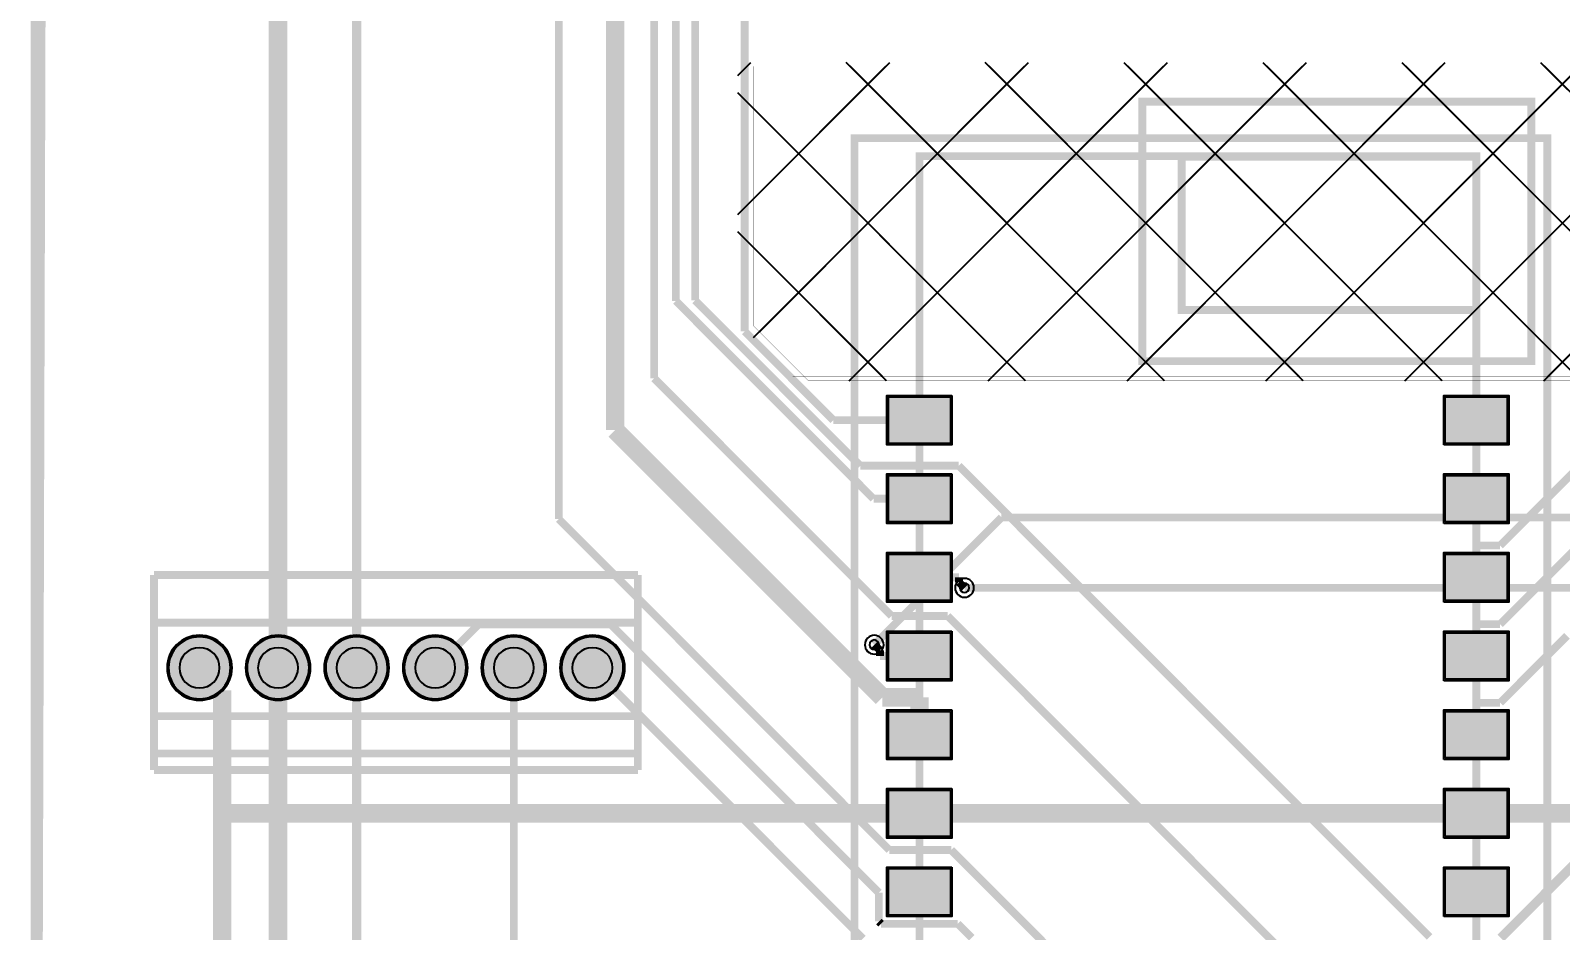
# Model space of a CAD drawing. Header units: millimetres. Extents: x 0 to 83, y -102 to 0.
# Drawn here: x -0.13 to 49.33, y -72.24 to -43.17 of the extents above; entities that cross this region are included whole.
import ezdxf

# ---------------------------------------------------------------- set-up
doc = ezdxf.new("R2010")
doc.units = ezdxf.units.MM
doc.header["$MEASUREMENT"] = 0
for name, color, linetype, true_color in [('Board-Outline-Layer', 7, 'Continuous', 0xff00ff), ('Bottom-Layer', 7, 'Continuous', 0x0000ff), ('Bottom-Paste-Mask-Layer', 7, 'Continuous', 0x800000), ('Bottom-Solder-Mask-Layer', 7, 'Continuous', 0xaa00ff), ('Document-Layer', 7, 'Continuous', 0x6464ff), ('Hole-Layer', 7, 'Continuous', 0x222222), ('Multi-Layer', 7, 'Continuous', 0xc0c0c0), ('Top-Layer', 7, 'Continuous', 0xff0000), ('Top-Paste-Mask-Layer', 7, 'Continuous', 0x808080), ('Top-Silkscreen-Layer', 7, 'Continuous', 0xffcc00), ('Top-Solder-Mask-Layer', 7, 'Continuous', 0x800080)]:
    doc.layers.add(name, color=color, linetype=linetype, true_color=true_color)
pattern_1 = [(45, (0, 0), (-2.245064030267287, 2.245064030267288), []), (135, (0, 0), (-2.245064030267287, -2.245064030267288), [])]

msp = doc.modelspace()

# ---------------------------------------------------------------- hatches: boundary and pattern name
at = {"layer": 'Bottom-Layer'}
h = msp.add_hatch(dxfattribs=at)
h.set_pattern_fill('ANSI37', color=256, style=0)
h.set_pattern_definition(pattern_1)
h.paths.add_polyline_path([(22.733045466090935, -44.19608839217679), (51.435102870205746, -44.19608839217679), (53.21310642621286, -45.974091948183904), (53.21310642621286, -52.3241046482093), (51.18110236220473, -54.356108712217434), (24.511049022098046, -54.356108712217434), (22.733045466090935, -52.57810515621032)])
for points in [[(4.334010668021337, -63.754127508255024, 1), (6.334010668021337, -63.754127508255024, 1)], [(6.874015748031497, -63.754127508255024, 1), (8.874015748031496, -63.754127508255024, 1)], [(9.414020828041657, -63.754127508255024, 1), (11.414020828041657, -63.754127508255024, 1)], [(11.954025908051818, -63.754127508255024, 1), (13.954025908051818, -63.754127508255024, 1)], [(14.494030988061978, -63.754127508255024, 1), (16.49403098806198, -63.754127508255024, 1)], [(17.034036068072137, -63.754127508255024, 1), (19.034036068072137, -63.754127508255024, 1)]]:
    msp.add_hatch(color=256, dxfattribs=at).paths.add_polyline_path(points)
at = {"layer": 'Bottom-Paste-Mask-Layer'}
for points in [[(4.334010668021337, -63.754127508255024, 1), (6.334010668021337, -63.754127508255024, 1)], [(6.874015748031497, -63.754127508255024, 1), (8.874015748031496, -63.754127508255024, 1)], [(9.414020828041657, -63.754127508255024, 1), (11.414020828041657, -63.754127508255024, 1)], [(11.954025908051818, -63.754127508255024, 1), (13.954025908051818, -63.754127508255024, 1)], [(14.494030988061978, -63.754127508255024, 1), (16.49403098806198, -63.754127508255024, 1)], [(17.034036068072137, -63.754127508255024, 1), (19.034036068072137, -63.754127508255024, 1)]]:
    msp.add_hatch(color=256, dxfattribs=at).paths.add_polyline_path(points)
at = {"layer": 'Bottom-Solder-Mask-Layer'}
for points in [[(4.2832105664211335, -63.754127508255024, 1), (6.384810769621541, -63.754127508255024, 1)], [(6.823215646431294, -63.754127508255024, 1), (8.9248158496317, -63.754127508255024, 1)], [(9.363220726441455, -63.754127508255024, 1), (11.46482092964186, -63.754127508255024, 1)], [(11.903225806451616, -63.754127508255024, 1), (14.004826009652021, -63.754127508255024, 1)], [(14.443230886461775, -63.754127508255024, 1), (16.544831089662182, -63.754127508255024, 1)], [(16.983235966471934, -63.754127508255024, 1), (19.08483616967234, -63.754127508255024, 1)]]:
    msp.add_hatch(color=256, dxfattribs=at).paths.add_polyline_path(points)
at = {"layer": 'Hole-Layer'}
for points in [[(4.683997967995937, -63.754127508255024, 1), (5.984023368046737, -63.754127508255024, 1)], [(7.224003048006097, -63.754127508255024, 1), (8.524028448056898, -63.754127508255024, 1)], [(9.764008128016258, -63.754127508255024, 1), (11.064033528067057, -63.754127508255024, 1)], [(12.304013208026419, -63.754127508255024, 1), (13.604038608077218, -63.754127508255024, 1)], [(14.844018288036578, -63.754127508255024, 1), (16.14404368808738, -63.754127508255024, 1)], [(17.384023368046737, -63.754127508255024, 1), (18.684048768097536, -63.754127508255024, 1)]]:
    msp.add_hatch(color=256, dxfattribs=at).paths.add_polyline_path(points)
at = {"layer": 'Multi-Layer'}
for points in [[(4.334010668021337, -63.754127508255024, 1), (6.334010668021337, -63.754127508255024, 1)], [(4.334010668021337, -63.754127508255024, 1), (6.334010668021337, -63.754127508255024, 1)], [(4.334010668021337, -63.754127508255024, 1), (6.334010668021337, -63.754127508255024, 1)], [(6.874015748031497, -63.754127508255024, 1), (8.874015748031496, -63.754127508255024, 1)], [(6.874015748031497, -63.754127508255024, 1), (8.874015748031496, -63.754127508255024, 1)], [(6.874015748031497, -63.754127508255024, 1), (8.874015748031496, -63.754127508255024, 1)], [(9.414020828041657, -63.754127508255024, 1), (11.414020828041657, -63.754127508255024, 1)], [(9.414020828041657, -63.754127508255024, 1), (11.414020828041657, -63.754127508255024, 1)], [(9.414020828041657, -63.754127508255024, 1), (11.414020828041657, -63.754127508255024, 1)], [(11.954025908051818, -63.754127508255024, 1), (13.954025908051818, -63.754127508255024, 1)], [(11.954025908051818, -63.754127508255024, 1), (13.954025908051818, -63.754127508255024, 1)], [(11.954025908051818, -63.754127508255024, 1), (13.954025908051818, -63.754127508255024, 1)], [(14.494030988061978, -63.754127508255024, 1), (16.49403098806198, -63.754127508255024, 1)], [(14.494030988061978, -63.754127508255024, 1), (16.49403098806198, -63.754127508255024, 1)], [(14.494030988061978, -63.754127508255024, 1), (16.49403098806198, -63.754127508255024, 1)], [(17.034036068072137, -63.754127508255024, 1), (19.034036068072137, -63.754127508255024, 1)], [(17.034036068072137, -63.754127508255024, 1), (19.034036068072137, -63.754127508255024, 1)], [(17.034036068072137, -63.754127508255024, 1), (19.034036068072137, -63.754127508255024, 1)]]:
    msp.add_hatch(color=256, dxfattribs=at).paths.add_polyline_path(points)
at = {"layer": 'Top-Layer'}
h = msp.add_hatch(dxfattribs=at)
h.set_pattern_fill('ANSI37', color=256, style=0)
h.set_pattern_definition(pattern_1)
h.paths.add_polyline_path([(23.241046482092965, -44.3230886461773), (51.94310388620778, -44.3230886461773), (53.721107442214894, -46.10109220218441), (53.721107442214894, -52.45110490220981), (51.68910337820676, -54.48310896621794), (25.01905003810008, -54.48310896621794), (23.241046482092965, -52.70510541021083)])
for points in [[(29.60909321818644, -55.003111506223014), (29.60909321818644, -56.50311150622302), (27.60909321818644, -56.503111506223014), (27.60909321818644, -55.00311150622301)], [(45.609093218186445, -56.503111506223014), (45.609093218186445, -55.00311150622301), (47.60909321818645, -55.00311150622301), (47.60909321818645, -56.503111506223014)], [(29.60909321818644, -57.543116586233175), (29.60909321818644, -59.04311658623318), (27.60909321818644, -59.043116586233175), (27.60909321818644, -57.54311658623317)], [(45.609093218186445, -59.043116586233175), (45.609093218186445, -57.54311658623317), (47.60909321818645, -57.54311658623317), (47.60909321818645, -59.043116586233175)], [(29.60909321818644, -60.083121666243336), (29.60909321818644, -61.58312166624334), (27.60909321818644, -61.583121666243336), (27.60909321818644, -60.08312166624333)], [(45.609093218186445, -61.583121666243336), (45.609093218186445, -60.08312166624333), (47.60909321818645, -60.08312166624333), (47.60909321818645, -61.583121666243336)], [(4.334010668021337, -63.754127508255024, 1), (6.334010668021337, -63.754127508255024, 1)], [(6.874015748031497, -63.754127508255024, 1), (8.874015748031496, -63.754127508255024, 1)], [(9.414020828041657, -63.754127508255024, 1), (11.414020828041657, -63.754127508255024, 1)], [(11.954025908051818, -63.754127508255024, 1), (13.954025908051818, -63.754127508255024, 1)], [(14.494030988061978, -63.754127508255024, 1), (16.49403098806198, -63.754127508255024, 1)], [(17.034036068072137, -63.754127508255024, 1), (19.034036068072137, -63.754127508255024, 1)], [(29.60909321818644, -62.6231267462535), (29.60909321818644, -64.1231267462535), (27.60909321818644, -64.12312674625349), (27.60909321818644, -62.62312674625349)], [(45.609093218186445, -64.12312674625349), (45.609093218186445, -62.62312674625349), (47.60909321818645, -62.62312674625349), (47.60909321818645, -64.12312674625349)], [(29.60909321818644, -65.16313182626367), (29.60909321818644, -66.66313182626365), (27.60909321818644, -66.66313182626365), (27.60909321818644, -65.16313182626367)], [(45.609093218186445, -66.66313182626365), (45.609093218186445, -65.16313182626367), (47.60909321818645, -65.16313182626367), (47.60909321818645, -66.66313182626365)], [(29.60909321818644, -67.70313690627383), (29.60909321818644, -69.20313690627381), (27.60909321818644, -69.20313690627381), (27.60909321818644, -67.70313690627383)], [(45.60909321818643, -69.20313690627381), (45.60909321818643, -67.70313690627383), (47.60909321818644, -67.70313690627383), (47.60909321818644, -69.20313690627381)], [(29.60909321818644, -70.24314198628399), (29.60909321818644, -71.74314198628397), (27.60909321818644, -71.74314198628397), (27.60909321818644, -70.24314198628399)], [(45.60909321818643, -71.74314198628397), (45.60909321818643, -70.24314198628399), (47.60909321818644, -70.24314198628399), (47.60909321818644, -71.74314198628397)]]:
    msp.add_hatch(color=256, dxfattribs=at).paths.add_polyline_path(points)
at = {"layer": 'Top-Paste-Mask-Layer'}
for points in [[(29.60909321818644, -55.003111506223014), (29.60909321818644, -56.50311150622302), (27.60909321818644, -56.503111506223014), (27.60909321818644, -55.00311150622301)], [(45.609093218186445, -56.503111506223014), (45.609093218186445, -55.00311150622301), (47.60909321818645, -55.00311150622301), (47.60909321818645, -56.503111506223014)], [(29.60909321818644, -57.543116586233175), (29.60909321818644, -59.04311658623318), (27.60909321818644, -59.043116586233175), (27.60909321818644, -57.54311658623317)], [(45.609093218186445, -59.043116586233175), (45.609093218186445, -57.54311658623317), (47.60909321818645, -57.54311658623317), (47.60909321818645, -59.043116586233175)], [(29.60909321818644, -60.083121666243336), (29.60909321818644, -61.58312166624334), (27.60909321818644, -61.583121666243336), (27.60909321818644, -60.08312166624333)], [(45.609093218186445, -61.583121666243336), (45.609093218186445, -60.08312166624333), (47.60909321818645, -60.08312166624333), (47.60909321818645, -61.583121666243336)], [(4.334010668021337, -63.754127508255024, 1), (6.334010668021337, -63.754127508255024, 1)], [(6.874015748031497, -63.754127508255024, 1), (8.874015748031496, -63.754127508255024, 1)], [(9.414020828041657, -63.754127508255024, 1), (11.414020828041657, -63.754127508255024, 1)], [(11.954025908051818, -63.754127508255024, 1), (13.954025908051818, -63.754127508255024, 1)], [(14.494030988061978, -63.754127508255024, 1), (16.49403098806198, -63.754127508255024, 1)], [(17.034036068072137, -63.754127508255024, 1), (19.034036068072137, -63.754127508255024, 1)], [(29.60909321818644, -62.6231267462535), (29.60909321818644, -64.1231267462535), (27.60909321818644, -64.12312674625349), (27.60909321818644, -62.62312674625349)], [(45.609093218186445, -64.12312674625349), (45.609093218186445, -62.62312674625349), (47.60909321818645, -62.62312674625349), (47.60909321818645, -64.12312674625349)], [(29.60909321818644, -65.16313182626367), (29.60909321818644, -66.66313182626365), (27.60909321818644, -66.66313182626365), (27.60909321818644, -65.16313182626367)], [(45.609093218186445, -66.66313182626365), (45.609093218186445, -65.16313182626367), (47.60909321818645, -65.16313182626367), (47.60909321818645, -66.66313182626365)], [(29.60909321818644, -67.70313690627383), (29.60909321818644, -69.20313690627381), (27.60909321818644, -69.20313690627381), (27.60909321818644, -67.70313690627383)], [(45.60909321818643, -69.20313690627381), (45.60909321818643, -67.70313690627383), (47.60909321818644, -67.70313690627383), (47.60909321818644, -69.20313690627381)], [(29.60909321818644, -70.24314198628399), (29.60909321818644, -71.74314198628397), (27.60909321818644, -71.74314198628397), (27.60909321818644, -70.24314198628399)], [(45.60909321818643, -71.74314198628397), (45.60909321818643, -70.24314198628399), (47.60909321818644, -70.24314198628399), (47.60909321818644, -71.74314198628397)]]:
    msp.add_hatch(color=256, dxfattribs=at).paths.add_polyline_path(points)
at = {"layer": 'Top-Solder-Mask-Layer'}
for points in [[(29.659893319786644, -54.95231140462282), (29.659893319786644, -56.553911607823224), (27.55829311658624, -56.55391160782322), (27.55829311658624, -54.95231140462281)], [(45.55829311658625, -56.55391160782322), (45.55829311658625, -54.95231140462281), (47.659893319786654, -54.95231140462281), (47.659893319786654, -56.55391160782322)], [(29.659893319786644, -57.49231648463298), (29.659893319786644, -59.093916687833385), (27.55829311658624, -59.09391668783338), (27.55829311658624, -57.49231648463297)], [(45.55829311658625, -59.09391668783338), (45.55829311658625, -57.49231648463297), (47.659893319786654, -57.49231648463297), (47.659893319786654, -59.09391668783338)], [(29.659893319786644, -60.03232156464314), (29.659893319786644, -61.633921767843546), (27.55829311658624, -61.63392176784354), (27.55829311658624, -60.032321564643134)], [(45.55829311658625, -61.63392176784354), (45.55829311658625, -60.032321564643134), (47.659893319786654, -60.032321564643134), (47.659893319786654, -61.63392176784354)], [(4.2832105664211335, -63.754127508255024, 1), (6.384810769621541, -63.754127508255024, 1)], [(6.823215646431294, -63.754127508255024, 1), (8.9248158496317, -63.754127508255024, 1)], [(9.363220726441455, -63.754127508255024, 1), (11.46482092964186, -63.754127508255024, 1)], [(11.903225806451616, -63.754127508255024, 1), (14.004826009652021, -63.754127508255024, 1)], [(14.443230886461775, -63.754127508255024, 1), (16.544831089662182, -63.754127508255024, 1)], [(16.983235966471934, -63.754127508255024, 1), (19.08483616967234, -63.754127508255024, 1)], [(29.659893319786644, -62.572326644653295), (29.659893319786644, -64.1739268478537), (27.55829311658624, -64.17392684785369), (27.55829311658624, -62.57232664465329)], [(45.55829311658625, -64.17392684785369), (45.55829311658625, -62.57232664465329), (47.659893319786654, -62.57232664465329), (47.659893319786654, -64.17392684785369)], [(29.659893319786644, -65.11233172466345), (29.659893319786644, -66.71393192786387), (27.55829311658624, -66.71393192786387), (27.55829311658624, -65.11233172466345)], [(45.55829311658625, -66.71393192786387), (45.55829311658625, -65.11233172466345), (47.659893319786654, -65.11233172466345), (47.659893319786654, -66.71393192786387)], [(29.659893319786644, -67.65233680467361), (29.659893319786644, -69.25393700787403), (27.55829311658624, -69.25393700787403), (27.55829311658624, -67.65233680467361)], [(45.558293116586235, -69.25393700787403), (45.558293116586235, -67.65233680467361), (47.65989331978664, -67.65233680467361), (47.65989331978664, -69.25393700787403)], [(29.659893319786644, -70.19234188468377), (29.659893319786644, -71.79394208788419), (27.55829311658624, -71.79394208788419), (27.55829311658624, -70.19234188468377)], [(45.558293116586235, -71.79394208788419), (45.558293116586235, -70.19234188468377), (47.65989331978664, -70.19234188468377), (47.65989331978664, -71.79394208788419)]]:
    msp.add_hatch(color=256, dxfattribs=at).paths.add_polyline_path(points)

# ---------------------------------------------------------------- linework, layer by layer
at = {"layer": 'Board-Outline-Layer', "const_width": 0.25400050800101603}
msp.add_lwpolyline([(4.572009144018288, -0.25400050800101603), (74.53664540818225, -0.25400050800101603), (76.56283381592495, -0.5080010160020321), (78.00190438747097, -1.001428999194523), (79.62915925831852, -3.9186788329619224), (79.62915925831852, -95.75819151638305), (79.248158496317, -96.90119380238762), (78.61315722631446, -98.04419608839218), (76.86961815457272, -99.6372974841056), (72.92636573137617, -99.94919989839981), (11.049022098044198, -99.94919989839981), (3.9370078740157486, -99.8221996443993), (3.4290068580137163, -99.44119888239777), (1.7780035560071124, -98.67919735839473), (0.0720369786111947, -95.8456834276634), (0.345561567482315, -3.1734724535604966), (2.413004826009652, -1.0160020320040641)], close=True, dxfattribs=at)
msp.add_lwpolyline([(0, -95.00000000000001), (0, -5)], dxfattribs=at)
at = {"layer": 'Bottom-Layer', "const_width": 0.005080010160020321}
msp.add_lwpolyline([(22.733045466090935, -44.19608839217679), (51.435102870205746, -44.19608839217679), (53.21310642621286, -45.974091948183904), (53.21310642621286, -52.3241046482093), (51.18110236220473, -54.356108712217434), (24.511049022098046, -54.356108712217434), (22.733045466090935, -52.57810515621032)], close=True, dxfattribs=at)
at = {"layer": 'Bottom-Layer'}
for points, const_width in [([(31.259842519685044, -58.8968757937516), (27.148590297180593, -63.008128016256045)], 0.25400050800101603), ([(61.39293878587758, -58.8968757937516), (31.259842519685044, -58.8968757937516)], 0.25400050800101603), ([(59.265430530861074, -61.170434340868695), (30.06654813309627, -61.170434340868695)], 0.25400050800101603), ([(5.334010668021337, -63.754127508255024), (6.065278130556261, -64.48539497078994)], 0.6000000000000001), ([(6.065278130556261, -64.48539497078994), (6.065278130556261, -68.45313690627383)], 0.6000000000000001), ([(53.8481076962154, -68.45313690627383), (6.065278130556261, -68.45313690627383)], 0.6000000000000001), ([(6.065278130556261, -68.45313690627383), (6.065278130556261, -87.0259080518161)], 0.6000000000000001)]:
    msp.add_lwpolyline(points, dxfattribs=dict(at, const_width=const_width))
msp.add_lwpolyline([(4.334010668021336, -63.754127508255024, 1), (6.334010668021337, -63.754127508255024, 1)], format="xyb", close=True, dxfattribs=at)
for points in [[(6.874015748031497, -63.75412750777431, 1), (8.874015748031496, -63.75412750777431), (8.874015748031496, -63.75412750873574, 1), (6.874015748031497, -63.75412750873574)], [(9.414020828041657, -63.754127507180115, 1), (11.414020828041657, -63.754127508825796), (11.414020828041657, -63.75412750932993, 1), (9.414020828041657, -63.75412750768425)], [(11.954025908051818, -63.754127507180115, 1), (13.954025908051817, -63.754127508825796), (13.954025908051817, -63.75412750932993, 1), (11.954025908051818, -63.75412750768425)], [(14.49403098806198, -63.754127507180115, 1), (16.49403098806198, -63.754127508825796), (16.49403098806198, -63.75412750932993, 1), (14.49403098806198, -63.75412750768425)], [(17.03403606807214, -63.754127507180115, 1), (19.034036068072137, -63.754127508825796), (19.034036068072137, -63.75412750932993, 1), (17.03403606807214, -63.75412750768425)]]:
    msp.add_lwpolyline(points, format="xyb", dxfattribs=at)
at = {"layer": 'Bottom-Paste-Mask-Layer'}
msp.add_lwpolyline([(4.334010668021336, -63.754127508255024, 1), (6.334010668021337, -63.754127508255024, 1)], format="xyb", close=True, dxfattribs=at)
for points in [[(6.874015748031497, -63.75412750777431, 1), (8.874015748031496, -63.75412750777431), (8.874015748031496, -63.75412750873574, 1), (6.874015748031497, -63.75412750873574)], [(9.414020828041657, -63.754127507180115, 1), (11.414020828041657, -63.754127508825796), (11.414020828041657, -63.75412750932993, 1), (9.414020828041657, -63.75412750768425)], [(11.954025908051818, -63.754127507180115, 1), (13.954025908051817, -63.754127508825796), (13.954025908051817, -63.75412750932993, 1), (11.954025908051818, -63.75412750768425)], [(14.49403098806198, -63.754127507180115, 1), (16.49403098806198, -63.754127508825796), (16.49403098806198, -63.75412750932993, 1), (14.49403098806198, -63.75412750768425)], [(17.03403606807214, -63.754127507180115, 1), (19.034036068072137, -63.754127508825796), (19.034036068072137, -63.75412750932993, 1), (17.03403606807214, -63.75412750768425)]]:
    msp.add_lwpolyline(points, format="xyb", dxfattribs=at)
at = {"layer": 'Bottom-Solder-Mask-Layer'}
for points in [[(4.2832105664211335, -63.754127508255024, 1), (6.384810769621541, -63.754127508255024, 1)], [(6.823215646431294, -63.754127508255024, 1), (8.9248158496317, -63.754127508255024, 1)], [(9.363220726441455, -63.754127508255024, 1), (11.464820929641862, -63.754127508255024, 1)], [(11.903225806451614, -63.754127508255024, 1), (14.004826009652021, -63.754127508255024, 1)], [(14.443230886461775, -63.754127508255024, 1), (16.544831089662182, -63.754127508255024, 1)], [(16.983235966471934, -63.754127508255024, 1), (19.084836169672343, -63.754127508255024, 1)]]:
    msp.add_lwpolyline(points, format="xyb", close=True, dxfattribs=at)
at = {"layer": 'Document-Layer', "const_width": 0.25400050800101603}
for points in [[(48.38709677419356, -53.84810769621539), (35.81407162814327, -53.84810769621539), (35.81407162814327, -45.466090932181864), (48.38709677419356, -45.466090932181864)], [(48.38709677419356, -53.84810769621539), (35.81407162814327, -53.84810769621539), (35.81407162814327, -45.466090932181864), (48.38709677419356, -45.466090932181864)], [(48.90906781813565, -99.64312928625858), (26.509017018034037, -99.64312928625858), (26.509017018034047, -46.64312928625858), (48.909067818135654, -46.64312928625857)], [(48.90906781813565, -99.64312928625858), (26.509017018034037, -99.64312928625858), (26.509017018034047, -46.64312928625858), (48.909067818135654, -46.64312928625857)]]:
    msp.add_lwpolyline(points, close=True, dxfattribs=at)
at = {"layer": 'Hole-Layer'}
for points in [[(29.914046228092463, -61.17043434085519, 1), (30.21905003810008, -61.17043434085519), (30.21905003810008, -61.1704343408822, 1), (29.914046228092463, -61.1704343408822)], [(26.996088392176787, -63.00812801624254, 1), (27.301092202184403, -63.00812801624254), (27.301092202184403, -63.00812801626955, 1), (26.996088392176787, -63.00812801626955)]]:
    msp.add_lwpolyline(points, format="xyb", dxfattribs=at)
for points in [[(4.6839979679959365, -63.754127508255024, 1), (5.984023368046737, -63.754127508255024, 1)], [(7.224003048006097, -63.754127508255024, 1), (8.524028448056898, -63.754127508255024, 1)], [(9.764008128016258, -63.754127508255024, 1), (11.064033528067057, -63.754127508255024, 1)], [(12.304013208026417, -63.754127508255024, 1), (13.604038608077218, -63.754127508255024, 1)], [(14.844018288036578, -63.754127508255024, 1), (16.14404368808738, -63.754127508255024, 1)], [(17.384023368046737, -63.754127508255024, 1), (18.68404876809754, -63.754127508255024, 1)]]:
    msp.add_lwpolyline(points, format="xyb", close=True, dxfattribs=at)
at = {"layer": 'Multi-Layer'}
for points in [[(29.76154432308865, -61.170434340868695, 1), (30.371551943103892, -61.170434340868695, 1)], [(4.334010668021336, -63.754127508255024, 1), (6.334010668021337, -63.754127508255024, 1)], [(4.334010668021336, -63.754127508255024, 1), (6.334010668021337, -63.754127508255024, 1)], [(4.334010668021336, -63.754127508255024, 1), (6.334010668021337, -63.754127508255024, 1)], [(26.843586487172974, -63.008128016256045, 1), (27.453594107188216, -63.008128016256045, 1)]]:
    msp.add_lwpolyline(points, format="xyb", close=True, dxfattribs=at)
for points in [[(6.874015748031497, -63.75412750777431, 1), (8.874015748031496, -63.75412750777431), (8.874015748031496, -63.75412750873574, 1), (6.874015748031497, -63.75412750873574)], [(6.874015748031497, -63.75412750777431, 1), (8.874015748031496, -63.75412750777431), (8.874015748031496, -63.75412750873574, 1), (6.874015748031497, -63.75412750873574)], [(6.874015748031497, -63.75412750777431, 1), (8.874015748031496, -63.75412750777431), (8.874015748031496, -63.75412750873574, 1), (6.874015748031497, -63.75412750873574)], [(9.414020828041657, -63.754127507180115, 1), (11.414020828041657, -63.754127508825796), (11.414020828041657, -63.75412750932993, 1), (9.414020828041657, -63.75412750768425)], [(9.414020828041657, -63.754127507180115, 1), (11.414020828041657, -63.754127508825796), (11.414020828041657, -63.75412750932993, 1), (9.414020828041657, -63.75412750768425)], [(9.414020828041657, -63.754127507180115, 1), (11.414020828041657, -63.754127508825796), (11.414020828041657, -63.75412750932993, 1), (9.414020828041657, -63.75412750768425)], [(11.954025908051818, -63.754127507180115, 1), (13.954025908051817, -63.754127508825796), (13.954025908051817, -63.75412750932993, 1), (11.954025908051818, -63.75412750768425)], [(11.954025908051818, -63.754127507180115, 1), (13.954025908051817, -63.754127508825796), (13.954025908051817, -63.75412750932993, 1), (11.954025908051818, -63.75412750768425)], [(11.954025908051818, -63.754127507180115, 1), (13.954025908051817, -63.754127508825796), (13.954025908051817, -63.75412750932993, 1), (11.954025908051818, -63.75412750768425)], [(14.49403098806198, -63.754127507180115, 1), (16.49403098806198, -63.754127508825796), (16.49403098806198, -63.75412750932993, 1), (14.49403098806198, -63.75412750768425)], [(14.49403098806198, -63.754127507180115, 1), (16.49403098806198, -63.754127508825796), (16.49403098806198, -63.75412750932993, 1), (14.49403098806198, -63.75412750768425)], [(14.49403098806198, -63.754127507180115, 1), (16.49403098806198, -63.754127508825796), (16.49403098806198, -63.75412750932993, 1), (14.49403098806198, -63.75412750768425)], [(17.03403606807214, -63.754127507180115, 1), (19.034036068072137, -63.754127508825796), (19.034036068072137, -63.75412750932993, 1), (17.03403606807214, -63.75412750768425)], [(17.03403606807214, -63.754127507180115, 1), (19.034036068072137, -63.754127508825796), (19.034036068072137, -63.75412750932993, 1), (17.03403606807214, -63.75412750768425)], [(17.03403606807214, -63.754127507180115, 1), (19.034036068072137, -63.754127508825796), (19.034036068072137, -63.75412750932993, 1), (17.03403606807214, -63.75412750768425)]]:
    msp.add_lwpolyline(points, format="xyb", dxfattribs=at)
at = {"layer": 'Top-Layer'}
for points, const_width in [([(22.958851917703836, -23.323850647701295), (22.958851917703836, -52.88798577597155)], 0.25400050800101603), ([(20.733553467106937, -51.90322580645162), (20.733553467106937, -23.683515367030736)], 0.25400050800101603), ([(21.35534671069342, -51.88773177546355), (21.35534671069342, -23.44475488950978)], 0.25400050800101603), ([(20.032766065532133, -24.397764795529596), (20.032766065532133, -54.40386080772163)], 0.25400050800101603), ([(7.874015748031497, -63.754127508255024), (7.874015748031497, -25.37185674371349)], 0.6000000000000001), ([(16.949199898399797, -26.499872999746003), (16.949199898399797, -58.95250190500382)], 0.25400050800101603), ([(47.381000762001534, -59.803911607823224), (73.2222504445009, -33.96266192532385)], 0.25400050800101603), ([(47.381000762001534, -62.343916687833385), (75.63525527051056, -34.08966217932436)], 0.25400050800101603), ([(10.414020828041657, -35.381000762001534), (10.414020828041657, -63.754127508255024)], 0.30000000000000004), ([(18.77190754381509, -56.07594615189232), (18.77190754381509, -40.862331724663456)], 0.6000000000000001), ([(27.123444246888496, -58.29311658623318), (20.733553467106937, -51.90322580645162)], 0.25400050800101603), ([(26.694691389382783, -57.22707645415292), (21.35534671069342, -51.88773177546355)], 0.25400050800101603), ([(22.958851917703836, -52.88798577597155), (25.823977647955303, -55.75311150622302)], 0.25400050800101603), ([(20.032766065532133, -54.40386080772163), (27.70866141732284, -62.07975615951232)], 0.25400050800101603), ([(27.40690881381763, -64.71094742189486), (18.77190754381509, -56.07594615189232)], 0.6000000000000001), ([(25.823977647955303, -55.75311150622302), (28.609093218186437, -55.75311150622302)], 0.25400050800101603), ([(29.87680975361951, -57.22707645415292), (26.694691389382783, -57.22707645415292)], 0.25400050800101603), ([(45.10007620015241, -72.4503429006858), (29.87680975361951, -57.22707645415292)], 0.25400050800101603), ([(28.609093218186437, -58.29311658623318), (27.123444246888496, -58.29311658623318)], 0.25400050800101603), ([(16.949199898399797, -58.95250190500382), (27.639573279146564, -69.64287528575059)], 0.25400050800101603), ([(46.609093218186445, -59.803911607823224), (47.381000762001534, -59.803911607823224)], 0.25400050800101603), ([(46.609093218186445, -60.83312166624334), (46.609093218186445, -59.803911607823224)], 0.25400050800101603), ([(28.609093218186437, -60.83312166624334), (29.88823977647956, -60.83312166624334)], 0.25400050800101603), ([(29.88823977647956, -60.83312166624334), (29.88823977647956, -60.992125984251985)], 0.25400050800101603), ([(29.88823977647956, -60.992125984251985), (30.06654813309627, -61.170434340868695)], 0.25400050800101603), ([(12.954025908051818, -63.754127508255024), (14.352298704597409, -62.355854711709426)], 0.25400050800101603), ([(14.352298704597409, -62.355854711709426), (18.632715265430534, -62.355854711709426)], 0.25400050800101603), ([(18.632715265430534, -62.355854711709426), (27.29565659131319, -71.01879603759208)], 0.25400050800101603), ([(27.70866141732284, -62.07975615951232), (29.517653035306072, -62.07975615951232)], 0.25400050800101603), ([(29.517653035306072, -62.07975615951232), (44.418846837693685, -76.98094996189992)], 0.25400050800101603), ([(46.609093218186445, -62.343916687833385), (47.381000762001534, -62.343916687833385)], 0.25400050800101603), ([(46.609093218186445, -63.3731267462535), (46.609093218186445, -62.343916687833385)], 0.25400050800101603), ([(47.381000762001534, -64.88392176784355), (49.54279908559818, -62.72212344424689)], 0.25400050800101603), ([(27.329946659893324, -63.189484378968764), (27.148590297180593, -63.008128016256045)], 0.25400050800101603), ([(27.329946659893324, -63.3731267462535), (27.329946659893324, -63.189484378968764)], 0.25400050800101603), ([(28.609093218186437, -63.3731267462535), (27.329946659893324, -63.3731267462535)], 0.25400050800101603), ([(7.874015748031497, -87.75717551435103), (7.874015748031497, -63.754127508255024)], 0.6000000000000001), ([(10.414020828041657, -63.754127508255024), (10.414020828041657, -87.75717551435103)], 0.30000000000000004), ([(15.494030988061978, -80.48285496570993), (15.494030988061978, -63.754127508255024)], 0.25400050800101603), ([(18.034036068072137, -63.754127508255024), (26.782067564135133, -72.50215900431802)], 0.25400050800101603), ([(28.609093218186437, -64.71094742189486), (27.40690881381763, -64.71094742189486)], 0.6000000000000001), ([(28.609093218186437, -65.91313182626367), (28.609093218186437, -64.71094742189486)], 0.6000000000000001), ([(46.609093218186445, -64.88392176784355), (47.381000762001534, -64.88392176784355)], 0.25400050800101603), ([(46.609093218186445, -65.91313182626367), (46.609093218186445, -64.88392176784355)], 0.25400050800101603), ([(47.3982727965456, -72.48082296164594), (53.52908305816612, -66.3500127000254)], 0.30000000000000004), ([(27.639573279146564, -69.64287528575059), (29.636271272542547, -69.64287528575059)], 0.25400050800101603), ([(29.636271272542547, -69.64287528575059), (43.3985267970536, -83.40513081026162)], 0.25400050800101603), ([(27.29565659131319, -71.01879603759208), (27.29565659131319, -71.9502159004318)], 0.25400050800101603), ([(27.29565659131319, -71.9502159004318), (27.36957073914148, -72.02413004826012)], 0.25400050800101603), ([(27.36957073914148, -72.02413004826012), (29.848361696723398, -72.02413004826012)], 0.25400050800101603), ([(29.848361696723398, -72.02413004826012), (30.30149860299721, -72.4772669545339)], 0.25400050800101603)]:
    msp.add_lwpolyline(points, dxfattribs=dict(at, const_width=const_width))
at = {"layer": 'Top-Layer', "const_width": 0.005080010160020321}
msp.add_lwpolyline([(23.241046482092965, -44.3230886461773), (51.94310388620778, -44.3230886461773), (53.721107442214894, -46.10109220218441), (53.721107442214894, -52.45110490220981), (51.68910337820676, -54.48310896621794), (25.01905003810008, -54.48310896621794), (23.241046482092965, -52.70510541021083)], close=True, dxfattribs=at)
at = {"layer": 'Top-Layer'}
for points in [[(29.60909321818644, -55.003111506223014), (29.60909321818644, -56.50311150622302), (27.60909321818644, -56.503111506223014), (27.60909321818644, -55.00311150622301)], [(45.609093218186445, -56.503111506223014), (45.609093218186445, -55.00311150622301), (47.60909321818645, -55.00311150622301), (47.60909321818645, -56.503111506223014)], [(29.60909321818644, -57.543116586233175), (29.60909321818644, -59.04311658623318), (27.60909321818644, -59.043116586233175), (27.60909321818644, -57.54311658623317)], [(45.609093218186445, -59.043116586233175), (45.609093218186445, -57.54311658623317), (47.60909321818645, -57.54311658623317), (47.60909321818645, -59.043116586233175)], [(29.60909321818644, -60.083121666243336), (29.60909321818644, -61.58312166624334), (27.60909321818644, -61.583121666243336), (27.60909321818644, -60.08312166624333)], [(45.609093218186445, -61.583121666243336), (45.609093218186445, -60.08312166624333), (47.60909321818645, -60.08312166624333), (47.60909321818645, -61.583121666243336)], [(29.60909321818644, -62.6231267462535), (29.60909321818644, -64.1231267462535), (27.60909321818644, -64.12312674625349), (27.60909321818644, -62.62312674625349)], [(45.609093218186445, -64.12312674625349), (45.609093218186445, -62.62312674625349), (47.60909321818645, -62.62312674625349), (47.60909321818645, -64.12312674625349)], [(29.60909321818644, -65.16313182626367), (29.60909321818644, -66.66313182626365), (27.60909321818644, -66.66313182626365), (27.60909321818644, -65.16313182626367)], [(45.609093218186445, -66.66313182626365), (45.609093218186445, -65.16313182626367), (47.60909321818645, -65.16313182626367), (47.60909321818645, -66.66313182626365)], [(29.60909321818644, -67.70313690627383), (29.60909321818644, -69.20313690627381), (27.60909321818644, -69.20313690627381), (27.60909321818644, -67.70313690627383)], [(45.60909321818643, -69.20313690627381), (45.60909321818643, -67.70313690627383), (47.60909321818644, -67.70313690627383), (47.60909321818644, -69.20313690627381)], [(29.60909321818644, -70.24314198628399), (29.60909321818644, -71.74314198628397), (27.60909321818644, -71.74314198628397), (27.60909321818644, -70.24314198628399)], [(45.60909321818643, -71.74314198628397), (45.60909321818643, -70.24314198628399), (47.60909321818644, -70.24314198628399), (47.60909321818644, -71.74314198628397)]]:
    msp.add_lwpolyline(points, close=True, dxfattribs=at)
msp.add_lwpolyline([(4.334010668021336, -63.754127508255024, 1), (6.334010668021337, -63.754127508255024, 1)], format="xyb", close=True, dxfattribs=at)
for points in [[(6.874015748031497, -63.75412750777431, 1), (8.874015748031496, -63.75412750777431), (8.874015748031496, -63.75412750873574, 1), (6.874015748031497, -63.75412750873574)], [(9.414020828041657, -63.754127507180115, 1), (11.414020828041657, -63.754127508825796), (11.414020828041657, -63.75412750932993, 1), (9.414020828041657, -63.75412750768425)], [(11.954025908051818, -63.754127507180115, 1), (13.954025908051817, -63.754127508825796), (13.954025908051817, -63.75412750932993, 1), (11.954025908051818, -63.75412750768425)], [(14.49403098806198, -63.754127507180115, 1), (16.49403098806198, -63.754127508825796), (16.49403098806198, -63.75412750932993, 1), (14.49403098806198, -63.75412750768425)], [(17.03403606807214, -63.754127507180115, 1), (19.034036068072137, -63.754127508825796), (19.034036068072137, -63.75412750932993, 1), (17.03403606807214, -63.75412750768425)]]:
    msp.add_lwpolyline(points, format="xyb", dxfattribs=at)
at = {"layer": 'Top-Paste-Mask-Layer'}
for points in [[(29.60909321818644, -55.003111506223014), (29.60909321818644, -56.50311150622302), (27.60909321818644, -56.503111506223014), (27.60909321818644, -55.00311150622301)], [(45.609093218186445, -56.503111506223014), (45.609093218186445, -55.00311150622301), (47.60909321818645, -55.00311150622301), (47.60909321818645, -56.503111506223014)], [(29.60909321818644, -57.543116586233175), (29.60909321818644, -59.04311658623318), (27.60909321818644, -59.043116586233175), (27.60909321818644, -57.54311658623317)], [(45.609093218186445, -59.043116586233175), (45.609093218186445, -57.54311658623317), (47.60909321818645, -57.54311658623317), (47.60909321818645, -59.043116586233175)], [(29.60909321818644, -60.083121666243336), (29.60909321818644, -61.58312166624334), (27.60909321818644, -61.583121666243336), (27.60909321818644, -60.08312166624333)], [(45.609093218186445, -61.583121666243336), (45.609093218186445, -60.08312166624333), (47.60909321818645, -60.08312166624333), (47.60909321818645, -61.583121666243336)], [(29.60909321818644, -62.6231267462535), (29.60909321818644, -64.1231267462535), (27.60909321818644, -64.12312674625349), (27.60909321818644, -62.62312674625349)], [(45.609093218186445, -64.12312674625349), (45.609093218186445, -62.62312674625349), (47.60909321818645, -62.62312674625349), (47.60909321818645, -64.12312674625349)], [(29.60909321818644, -65.16313182626367), (29.60909321818644, -66.66313182626365), (27.60909321818644, -66.66313182626365), (27.60909321818644, -65.16313182626367)], [(45.609093218186445, -66.66313182626365), (45.609093218186445, -65.16313182626367), (47.60909321818645, -65.16313182626367), (47.60909321818645, -66.66313182626365)], [(29.60909321818644, -67.70313690627383), (29.60909321818644, -69.20313690627381), (27.60909321818644, -69.20313690627381), (27.60909321818644, -67.70313690627383)], [(45.60909321818643, -69.20313690627381), (45.60909321818643, -67.70313690627383), (47.60909321818644, -67.70313690627383), (47.60909321818644, -69.20313690627381)], [(29.60909321818644, -70.24314198628399), (29.60909321818644, -71.74314198628397), (27.60909321818644, -71.74314198628397), (27.60909321818644, -70.24314198628399)], [(45.60909321818643, -71.74314198628397), (45.60909321818643, -70.24314198628399), (47.60909321818644, -70.24314198628399), (47.60909321818644, -71.74314198628397)]]:
    msp.add_lwpolyline(points, close=True, dxfattribs=at)
msp.add_lwpolyline([(4.334010668021336, -63.754127508255024, 1), (6.334010668021337, -63.754127508255024, 1)], format="xyb", close=True, dxfattribs=at)
for points in [[(6.874015748031497, -63.75412750777431, 1), (8.874015748031496, -63.75412750777431), (8.874015748031496, -63.75412750873574, 1), (6.874015748031497, -63.75412750873574)], [(9.414020828041657, -63.754127507180115, 1), (11.414020828041657, -63.754127508825796), (11.414020828041657, -63.75412750932993, 1), (9.414020828041657, -63.75412750768425)], [(11.954025908051818, -63.754127507180115, 1), (13.954025908051817, -63.754127508825796), (13.954025908051817, -63.75412750932993, 1), (11.954025908051818, -63.75412750768425)], [(14.49403098806198, -63.754127507180115, 1), (16.49403098806198, -63.754127508825796), (16.49403098806198, -63.75412750932993, 1), (14.49403098806198, -63.75412750768425)], [(17.03403606807214, -63.754127507180115, 1), (19.034036068072137, -63.754127508825796), (19.034036068072137, -63.75412750932993, 1), (17.03403606807214, -63.75412750768425)]]:
    msp.add_lwpolyline(points, format="xyb", dxfattribs=at)
at = {"layer": 'Top-Silkscreen-Layer', "const_width": 0.25400050800101603}
for points in [[(46.609093218186445, -99.2242824485649), (28.609093218186437, -99.2242824485649), (28.609093218186448, -47.2242824485649), (46.60909321818645, -47.22428244856489)], [(46.609093218186445, -99.2242824485649), (28.609093218186437, -99.2242824485649), (28.609093218186448, -47.2242824485649), (46.60909321818645, -47.22428244856489)], [(46.60909321818645, -52.197104394208786), (37.08407416814835, -52.197104394208786), (37.08407416814835, -47.24409448818898), (46.60909321818645, -47.24409448818898)], [(46.60909321818645, -52.197104394208786), (37.08407416814835, -52.197104394208786), (37.08407416814835, -47.24409448818898), (46.60909321818645, -47.24409448818898)]]:
    msp.add_lwpolyline(points, close=True, dxfattribs=at)
for points in [[(3.864008128016256, -60.754127508255024), (19.50403860807722, -60.754127508255024)], [(3.864008128016256, -60.754127508255024), (3.864008128016256, -67.05415290830584)], [(3.864008128016256, -60.754127508255024), (19.50403860807722, -60.754127508255024)], [(3.864008128016256, -60.754127508255024), (3.864008128016256, -67.05415290830584)], [(19.50403860807722, -60.754127508255024), (19.50403860807722, -67.05415290830584)], [(19.50403860807722, -60.754127508255024), (19.50403860807722, -67.05415290830584)], [(3.864008128016256, -62.29616459232919), (19.50403860807722, -62.29616459232919)], [(3.864008128016256, -62.29616459232919), (19.50403860807722, -62.29616459232919)], [(3.864008128016256, -65.31582423164846), (19.50403860807722, -65.31582423164846)], [(3.864008128016256, -65.31582423164846), (19.50403860807722, -65.31582423164846)], [(3.864008128016256, -66.52382524765049), (19.50403860807722, -66.52382524765049)], [(3.864008128016256, -66.52382524765049), (19.50403860807722, -66.52382524765049)], [(3.864008128016256, -67.05415290830584), (19.50403860807722, -67.05415290830584)], [(3.864008128016256, -67.05415290830584), (19.50403860807722, -67.05415290830584)]]:
    msp.add_lwpolyline(points, dxfattribs=at)
at = {"layer": 'Top-Solder-Mask-Layer'}
for points in [[(29.659893319786644, -54.95231140462282), (29.659893319786644, -56.553911607823224), (27.55829311658624, -56.55391160782322), (27.55829311658624, -54.95231140462281)], [(45.55829311658625, -56.55391160782322), (45.55829311658625, -54.95231140462281), (47.659893319786654, -54.95231140462281), (47.659893319786654, -56.55391160782322)], [(29.659893319786644, -57.49231648463298), (29.659893319786644, -59.093916687833385), (27.55829311658624, -59.09391668783338), (27.55829311658624, -57.49231648463297)], [(45.55829311658625, -59.09391668783338), (45.55829311658625, -57.49231648463297), (47.659893319786654, -57.49231648463297), (47.659893319786654, -59.09391668783338)], [(29.659893319786644, -60.03232156464314), (29.659893319786644, -61.633921767843546), (27.55829311658624, -61.63392176784354), (27.55829311658624, -60.032321564643134)], [(45.55829311658625, -61.63392176784354), (45.55829311658625, -60.032321564643134), (47.659893319786654, -60.032321564643134), (47.659893319786654, -61.63392176784354)], [(29.659893319786644, -62.572326644653295), (29.659893319786644, -64.1739268478537), (27.55829311658624, -64.17392684785369), (27.55829311658624, -62.57232664465329)], [(45.55829311658625, -64.17392684785369), (45.55829311658625, -62.57232664465329), (47.659893319786654, -62.57232664465329), (47.659893319786654, -64.17392684785369)], [(29.659893319786644, -65.11233172466345), (29.659893319786644, -66.71393192786387), (27.55829311658624, -66.71393192786387), (27.55829311658624, -65.11233172466345)], [(45.55829311658625, -66.71393192786387), (45.55829311658625, -65.11233172466345), (47.659893319786654, -65.11233172466345), (47.659893319786654, -66.71393192786387)], [(29.659893319786644, -67.65233680467361), (29.659893319786644, -69.25393700787403), (27.55829311658624, -69.25393700787403), (27.55829311658624, -67.65233680467361)], [(45.558293116586235, -69.25393700787403), (45.558293116586235, -67.65233680467361), (47.65989331978664, -67.65233680467361), (47.65989331978664, -69.25393700787403)], [(29.659893319786644, -70.19234188468377), (29.659893319786644, -71.79394208788419), (27.55829311658624, -71.79394208788419), (27.55829311658624, -70.19234188468377)], [(45.558293116586235, -71.79394208788419), (45.558293116586235, -70.19234188468377), (47.65989331978664, -70.19234188468377), (47.65989331978664, -71.79394208788419)]]:
    msp.add_lwpolyline(points, close=True, dxfattribs=at)
for points in [[(4.2832105664211335, -63.754127508255024, 1), (6.384810769621541, -63.754127508255024, 1)], [(6.823215646431294, -63.754127508255024, 1), (8.9248158496317, -63.754127508255024, 1)], [(9.363220726441455, -63.754127508255024, 1), (11.464820929641862, -63.754127508255024, 1)], [(11.903225806451614, -63.754127508255024, 1), (14.004826009652021, -63.754127508255024, 1)], [(14.443230886461775, -63.754127508255024, 1), (16.544831089662182, -63.754127508255024, 1)], [(16.983235966471934, -63.754127508255024, 1), (19.084836169672343, -63.754127508255024, 1)]]:
    msp.add_lwpolyline(points, format="xyb", close=True, dxfattribs=at)

doc.saveas('drawing.dxf')
